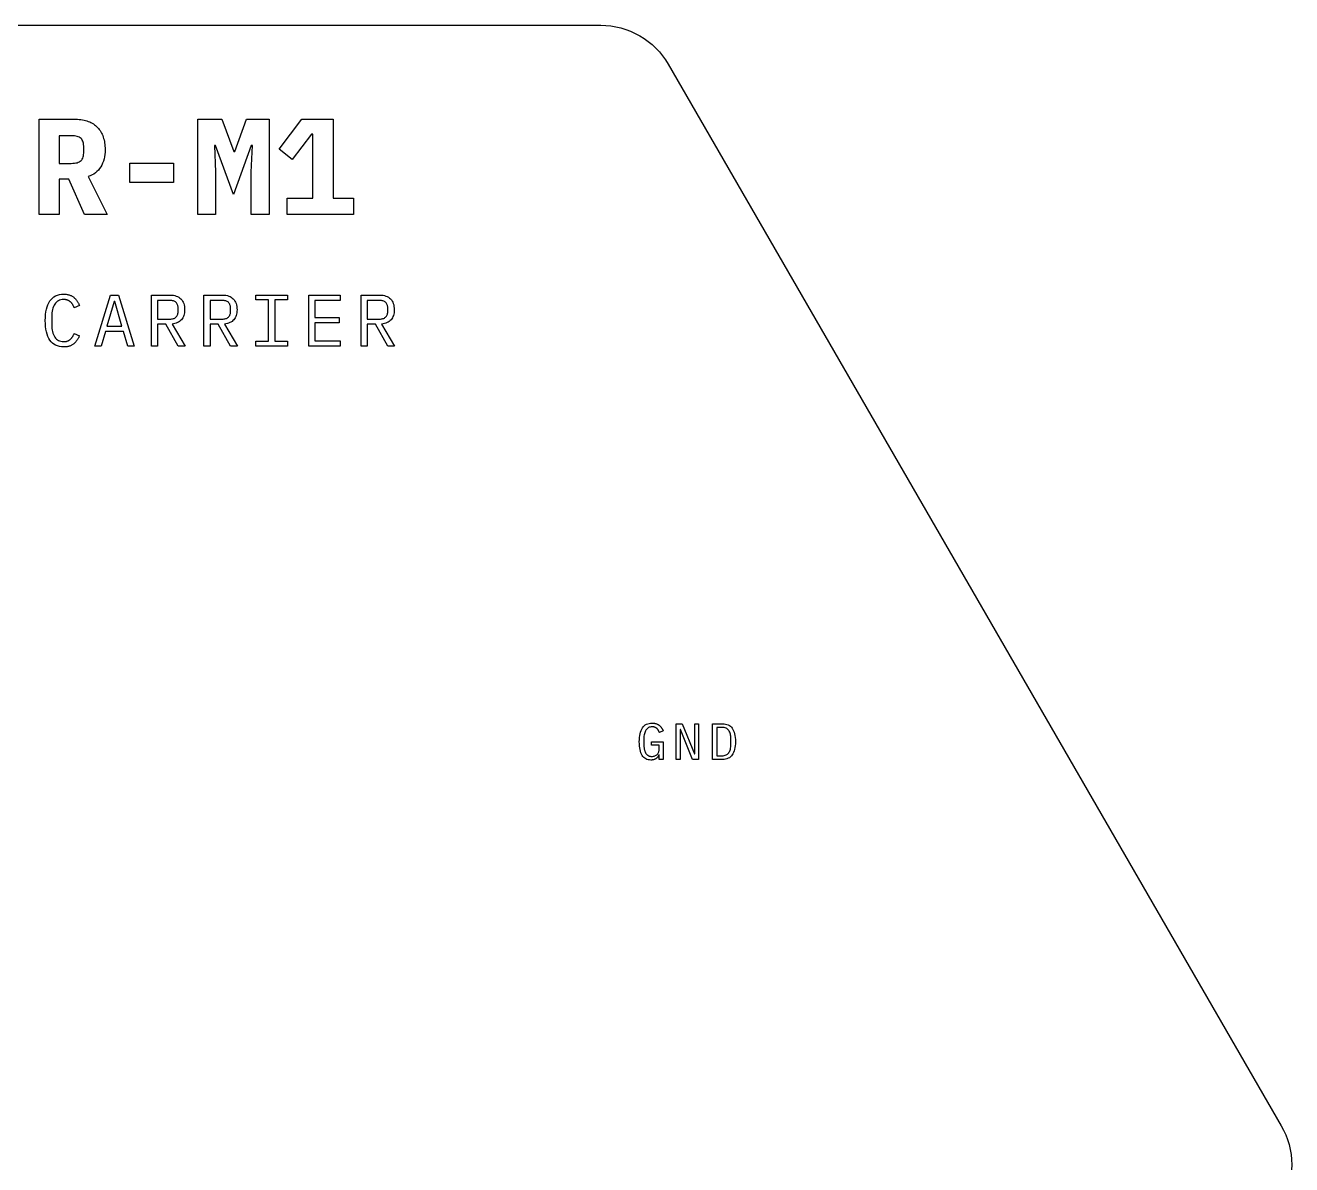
# Model space of a CAD drawing. Header units: metres. Extents: x 0 to 107, y 0 to 94.
# Drawn here: x 55 to 107, y 46.8 to 93.5 of the extents above; entities that cross this region are included whole.
import ezdxf

# ---------------------------------------------------------------- set-up
doc = ezdxf.new("R2010")
doc.units = ezdxf.units.M
doc.layers.add('ENGRAVE', color=7, linetype='Continuous')
doc.layers.add('OUTLINE', color=7, linetype='Continuous')

msp = doc.modelspace()

# ---------------------------------------------------------------- linework, layer by layer
at = {"layer": 'ENGRAVE'}
for points in [[(57.575, 89.608), (57.632, 89.587), (57.687, 89.564), (57.74, 89.539), (57.79, 89.512), (57.839, 89.482), (57.885, 89.449), (57.929, 89.415), (57.971, 89.378), (58.01, 89.338), (58.047, 89.297), (58.082, 89.253), (58.115, 89.207), (58.145, 89.159), (58.173, 89.109), (58.199, 89.057), (58.222, 89.003), (58.243, 88.946), (58.261, 88.888), (58.277, 88.828), (58.29, 88.766), (58.301, 88.703), (58.31, 88.637), (58.316, 88.57), (58.32, 88.501), (58.321, 88.431), (58.318, 88.329), (58.31, 88.231), (58.296, 88.137), (58.276, 88.046), (58.251, 87.959), (58.22, 87.876), (58.184, 87.796), (58.142, 87.72), (58.095, 87.649), (58.043, 87.584), (57.986, 87.526), (57.925, 87.473), (57.859, 87.428), (57.788, 87.388), (57.712, 87.355), (57.632, 87.328), (58.399, 85.765), (57.481, 85.765), (56.826, 87.216), (56.439, 87.216), (56.439, 85.765), (55.611, 85.765), (55.611, 89.674), (57.123, 89.674), (57.193, 89.673), (57.262, 89.669), (57.328, 89.662), (57.393, 89.652), (57.455, 89.64), (57.516, 89.625), (57.575, 89.608)], [(63.596, 88.358), (63.641, 88.358), (64.123, 89.674), (65.047, 89.674), (65.047, 85.765), (64.319, 85.765), (64.319, 87.507), (64.363, 88.599), (64.313, 88.599), (63.585, 86.589), (62.857, 88.599), (62.807, 88.599), (62.851, 87.507), (62.851, 85.765), (62.123, 85.765), (62.123, 89.674), (63.115, 89.674), (63.596, 88.358)], [(68.513, 85.765), (65.791, 85.765), (65.791, 86.443), (66.844, 86.443), (66.844, 89.064), (66.794, 89.064), (65.999, 88.022), (65.461, 88.442), (66.396, 89.674), (67.684, 89.674), (67.684, 86.443), (68.513, 86.443), (68.513, 85.765)], [(57.383, 88.042), (57.403, 88.082), (57.419, 88.126), (57.431, 88.174), (57.44, 88.227), (57.446, 88.285), (57.447, 88.347), (57.447, 88.515), (57.446, 88.577), (57.44, 88.635), (57.431, 88.688), (57.419, 88.736), (57.403, 88.78), (57.383, 88.819), (57.359, 88.854), (57.333, 88.885), (57.301, 88.911), (57.264, 88.934), (57.221, 88.953), (57.172, 88.969), (57.118, 88.981), (57.058, 88.99), (56.992, 88.995), (56.921, 88.997), (56.439, 88.997), (56.439, 87.865), (56.921, 87.865), (56.992, 87.867), (57.058, 87.872), (57.118, 87.881), (57.172, 87.893), (57.221, 87.909), (57.264, 87.928), (57.301, 87.951), (57.333, 87.977), (57.359, 88.008), (57.383, 88.042)], [(61.121, 87.871), (61.121, 87.076), (59.329, 87.076), (59.329, 87.871), (61.121, 87.871)], [(55.97, 80.763), (55.938, 80.852), (55.912, 80.949), (55.891, 81.053), (55.877, 81.165), (55.868, 81.285), (55.865, 81.412), (55.868, 81.54), (55.877, 81.659), (55.891, 81.772), (55.912, 81.876), (55.938, 81.973), (55.97, 82.061), (56.009, 82.143), (56.052, 82.216), (56.102, 82.282), (56.158, 82.338), (56.221, 82.386), (56.289, 82.426), (56.364, 82.456), (56.444, 82.478), (56.531, 82.491), (56.624, 82.495), (56.659, 82.495), (56.694, 82.493), (56.726, 82.49), (56.758, 82.486), (56.789, 82.48), (56.818, 82.473), (56.846, 82.466), (56.873, 82.456), (56.899, 82.446), (56.924, 82.435), (56.947, 82.423), (56.97, 82.411), (56.992, 82.397), (57.014, 82.383), (57.034, 82.367), (57.053, 82.351), (57.071, 82.335), (57.089, 82.317), (57.106, 82.3), (57.122, 82.281), (57.137, 82.262), (57.152, 82.243), (57.166, 82.223), (57.179, 82.203), (57.192, 82.182), (57.204, 82.162), (57.216, 82.141), (57.227, 82.12), (57.238, 82.099), (57.249, 82.078), (57.259, 82.057), (57.269, 82.036), (57.053, 81.937), (57.046, 81.955), (57.039, 81.971), (57.031, 81.988), (57.024, 82.004), (57.016, 82.021), (57.007, 82.037), (56.999, 82.052), (56.99, 82.068), (56.981, 82.083), (56.971, 82.098), (56.961, 82.112), (56.951, 82.126), (56.94, 82.139), (56.928, 82.152), (56.917, 82.164), (56.904, 82.176), (56.892, 82.187), (56.879, 82.198), (56.865, 82.208), (56.85, 82.217), (56.836, 82.226), (56.82, 82.235), (56.804, 82.242), (56.787, 82.249), (56.77, 82.256), (56.752, 82.261), (56.733, 82.266), (56.713, 82.27), (56.692, 82.273), (56.67, 82.275), (56.648, 82.276), (56.624, 82.276), (56.564, 82.273), (56.507, 82.265), (56.455, 82.25), (56.407, 82.229), (56.363, 82.203), (56.322, 82.17), (56.286, 82.132), (56.253, 82.087), (56.225, 82.038), (56.2, 81.985), (56.179, 81.928), (56.162, 81.867), (56.149, 81.802), (56.14, 81.733), (56.134, 81.66), (56.132, 81.583), (56.132, 81.241), (56.134, 81.165), (56.14, 81.092), (56.149, 81.023), (56.162, 80.958), (56.179, 80.897), (56.2, 80.84), (56.225, 80.787), (56.253, 80.737), (56.286, 80.693), (56.322, 80.655), (56.363, 80.622), (56.407, 80.596), (56.455, 80.575), (56.507, 80.56), (56.564, 80.551), (56.624, 80.548), (56.648, 80.549), (56.67, 80.55), (56.692, 80.552), (56.713, 80.555), (56.733, 80.559), (56.752, 80.564), (56.77, 80.569), (56.787, 80.575), (56.804, 80.582), (56.82, 80.59), (56.836, 80.598), (56.85, 80.607), (56.865, 80.617), (56.879, 80.627), (56.892, 80.638), (56.904, 80.649), (56.917, 80.661), (56.928, 80.673), (56.94, 80.686), (56.951, 80.699), (56.961, 80.713), (56.971, 80.727), (56.981, 80.742), (56.99, 80.757), (56.999, 80.772), (57.007, 80.788), (57.016, 80.804), (57.024, 80.82), (57.031, 80.837), (57.039, 80.853), (57.046, 80.87), (57.053, 80.887), (57.269, 80.788), (57.259, 80.767), (57.249, 80.745), (57.238, 80.724), (57.227, 80.703), (57.216, 80.682), (57.204, 80.661), (57.192, 80.641), (57.179, 80.62), (57.166, 80.6), (57.152, 80.581), (57.137, 80.562), (57.122, 80.543), (57.106, 80.525), (57.089, 80.507), (57.071, 80.49), (57.053, 80.473), (57.034, 80.457), (57.014, 80.442), (56.992, 80.428), (56.97, 80.414), (56.947, 80.401), (56.924, 80.39), (56.899, 80.379), (56.873, 80.368), (56.846, 80.359), (56.818, 80.351), (56.789, 80.345), (56.758, 80.339), (56.726, 80.335), (56.694, 80.332), (56.659, 80.33), (56.624, 80.329), (56.531, 80.334), (56.444, 80.347), (56.364, 80.369), (56.289, 80.399), (56.221, 80.438), (56.158, 80.486), (56.102, 80.543), (56.052, 80.608), (56.009, 80.682), (55.97, 80.763)], [(57.898, 80.365), (58.54, 82.459), (58.873, 82.459), (59.515, 80.365), (59.248, 80.365), (59.071, 80.962), (58.336, 80.962), (58.159, 80.365), (57.898, 80.365)], [(58.717, 82.192), (58.69, 82.192), (58.396, 81.181), (59.011, 81.181), (58.717, 82.192)], [(61.467, 82.259), (61.498, 82.213), (61.524, 82.163), (61.546, 82.11), (61.562, 82.052), (61.574, 81.991), (61.582, 81.926), (61.584, 81.856), (61.582, 81.794), (61.576, 81.735), (61.565, 81.679), (61.551, 81.627), (61.532, 81.577), (61.51, 81.531), (61.483, 81.488), (61.452, 81.448), (61.417, 81.412), (61.378, 81.38), (61.336, 81.352), (61.29, 81.328), (61.24, 81.308), (61.186, 81.291), (61.129, 81.279), (61.068, 81.271), (61.602, 80.365), (61.32, 80.365), (60.81, 81.259), (60.477, 81.259), (60.477, 80.365), (60.225, 80.365), (60.225, 82.459), (60.987, 82.459), (61.058, 82.457), (61.124, 82.449), (61.186, 82.437), (61.243, 82.42), (61.297, 82.397), (61.346, 82.37), (61.391, 82.338), (61.431, 82.3), (61.467, 82.259)], [(61.295, 81.648), (61.305, 81.678), (61.311, 81.709), (61.316, 81.743), (61.317, 81.778), (61.317, 81.934), (61.316, 81.97), (61.311, 82.004), (61.305, 82.035), (61.295, 82.064), (61.282, 82.092), (61.267, 82.117), (61.249, 82.14), (61.228, 82.161), (61.205, 82.18), (61.18, 82.196), (61.152, 82.209), (61.122, 82.22), (61.09, 82.229), (61.056, 82.235), (61.02, 82.239), (60.981, 82.24), (60.477, 82.24), (60.477, 81.472), (60.981, 81.472), (61.02, 81.474), (61.056, 81.477), (61.09, 81.484), (61.122, 81.492), (61.152, 81.503), (61.18, 81.517), (61.205, 81.533), (61.228, 81.552), (61.249, 81.573), (61.267, 81.596), (61.282, 81.621), (61.295, 81.648)], [(63.617, 82.259), (63.648, 82.213), (63.674, 82.163), (63.696, 82.11), (63.712, 82.052), (63.724, 81.991), (63.732, 81.926), (63.734, 81.856), (63.732, 81.794), (63.726, 81.735), (63.715, 81.679), (63.701, 81.627), (63.682, 81.577), (63.66, 81.531), (63.633, 81.488), (63.602, 81.448), (63.567, 81.412), (63.528, 81.38), (63.486, 81.352), (63.44, 81.328), (63.39, 81.308), (63.336, 81.291), (63.279, 81.279), (63.218, 81.271), (63.752, 80.365), (63.47, 80.365), (62.96, 81.259), (62.627, 81.259), (62.627, 80.365), (62.375, 80.365), (62.375, 82.459), (63.137, 82.459), (63.208, 82.457), (63.274, 82.449), (63.336, 82.437), (63.393, 82.42), (63.447, 82.397), (63.496, 82.37), (63.541, 82.338), (63.581, 82.3), (63.617, 82.259)], [(63.445, 81.648), (63.455, 81.678), (63.461, 81.709), (63.466, 81.743), (63.467, 81.778), (63.467, 81.934), (63.466, 81.97), (63.461, 82.004), (63.455, 82.035), (63.445, 82.064), (63.432, 82.092), (63.417, 82.117), (63.399, 82.14), (63.378, 82.161), (63.355, 82.18), (63.33, 82.196), (63.302, 82.209), (63.272, 82.22), (63.24, 82.229), (63.206, 82.235), (63.17, 82.239), (63.131, 82.24), (62.627, 82.24), (62.627, 81.472), (63.131, 81.472), (63.17, 81.474), (63.206, 81.477), (63.24, 81.484), (63.272, 81.492), (63.302, 81.503), (63.33, 81.517), (63.355, 81.533), (63.378, 81.552), (63.399, 81.573), (63.417, 81.596), (63.432, 81.621), (63.445, 81.648)], [(65.803, 80.365), (64.507, 80.365), (64.507, 80.566), (65.029, 80.566), (65.029, 82.258), (64.507, 82.258), (64.507, 82.459), (65.803, 82.459), (65.803, 82.258), (65.281, 82.258), (65.281, 80.566), (65.803, 80.566), (65.803, 80.365)], [(67.965, 80.365), (66.675, 80.365), (66.675, 82.459), (67.965, 82.459), (67.965, 82.24), (66.927, 82.24), (66.927, 81.535), (67.929, 81.535), (67.929, 81.316), (66.927, 81.316), (66.927, 80.584), (67.965, 80.584), (67.965, 80.365)], [(70.067, 82.259), (70.098, 82.213), (70.124, 82.163), (70.146, 82.11), (70.162, 82.052), (70.174, 81.991), (70.182, 81.926), (70.184, 81.856), (70.182, 81.794), (70.176, 81.735), (70.165, 81.679), (70.151, 81.627), (70.132, 81.577), (70.11, 81.531), (70.083, 81.488), (70.052, 81.448), (70.017, 81.412), (69.978, 81.38), (69.936, 81.352), (69.89, 81.328), (69.84, 81.308), (69.786, 81.291), (69.729, 81.279), (69.668, 81.271), (70.202, 80.365), (69.92, 80.365), (69.41, 81.259), (69.077, 81.259), (69.077, 80.365), (68.825, 80.365), (68.825, 82.459), (69.587, 82.459), (69.658, 82.457), (69.724, 82.449), (69.786, 82.437), (69.843, 82.42), (69.897, 82.397), (69.946, 82.37), (69.991, 82.338), (70.031, 82.3), (70.067, 82.259)], [(69.895, 81.648), (69.905, 81.678), (69.911, 81.709), (69.916, 81.743), (69.917, 81.778), (69.917, 81.934), (69.916, 81.97), (69.911, 82.004), (69.905, 82.035), (69.895, 82.064), (69.882, 82.092), (69.867, 82.117), (69.849, 82.14), (69.828, 82.161), (69.805, 82.18), (69.78, 82.196), (69.752, 82.209), (69.722, 82.22), (69.69, 82.229), (69.656, 82.235), (69.62, 82.239), (69.581, 82.24), (69.077, 82.24), (69.077, 81.472), (69.581, 81.472), (69.62, 81.474), (69.656, 81.477), (69.69, 81.484), (69.722, 81.492), (69.752, 81.503), (69.78, 81.517), (69.805, 81.533), (69.828, 81.552), (69.849, 81.573), (69.867, 81.596), (69.882, 81.621), (69.895, 81.648)], [(81.008, 63.521), (81.001, 63.511), (80.995, 63.502), (80.988, 63.492), (80.981, 63.483), (80.973, 63.474), (80.965, 63.465), (80.956, 63.457), (80.947, 63.449), (80.937, 63.441), (80.927, 63.434), (80.917, 63.427), (80.906, 63.42), (80.895, 63.414), (80.883, 63.408), (80.87, 63.402), (80.857, 63.397), (80.844, 63.392), (80.83, 63.387), (80.815, 63.383), (80.8, 63.38), (80.784, 63.378), (80.767, 63.376), (80.75, 63.374), (80.732, 63.373), (80.714, 63.373), (80.656, 63.376), (80.602, 63.385), (80.551, 63.4), (80.505, 63.421), (80.462, 63.448), (80.424, 63.482), (80.389, 63.521), (80.358, 63.566), (80.33, 63.617), (80.307, 63.673), (80.287, 63.735), (80.27, 63.801), (80.258, 63.873), (80.248, 63.95), (80.243, 64.033), (80.241, 64.12), (80.243, 64.212), (80.249, 64.298), (80.259, 64.378), (80.273, 64.453), (80.291, 64.522), (80.313, 64.585), (80.339, 64.642), (80.369, 64.694), (80.404, 64.74), (80.442, 64.779), (80.485, 64.813), (80.532, 64.84), (80.584, 64.862), (80.639, 64.877), (80.7, 64.886), (80.764, 64.889), (80.789, 64.889), (80.814, 64.887), (80.837, 64.885), (80.86, 64.882), (80.882, 64.878), (80.903, 64.874), (80.923, 64.868), (80.943, 64.862), (80.961, 64.855), (80.979, 64.847), (80.996, 64.839), (81.013, 64.83), (81.029, 64.82), (81.044, 64.81), (81.058, 64.8), (81.072, 64.788), (81.085, 64.777), (81.097, 64.764), (81.109, 64.752), (81.121, 64.739), (81.132, 64.726), (81.142, 64.712), (81.152, 64.699), (81.161, 64.684), (81.17, 64.67), (81.178, 64.655), (81.186, 64.641), (81.194, 64.626), (81.201, 64.612), (81.207, 64.597), (81.214, 64.582), (81.22, 64.568), (81.069, 64.498), (81.064, 64.51), (81.059, 64.522), (81.054, 64.534), (81.048, 64.545), (81.043, 64.557), (81.037, 64.568), (81.032, 64.579), (81.026, 64.59), (81.019, 64.6), (81.013, 64.611), (81.006, 64.621), (80.999, 64.63), (80.991, 64.64), (80.983, 64.648), (80.975, 64.657), (80.967, 64.665), (80.958, 64.673), (80.949, 64.681), (80.939, 64.688), (80.929, 64.695), (80.918, 64.701), (80.907, 64.707), (80.896, 64.712), (80.884, 64.717), (80.871, 64.721), (80.859, 64.725), (80.845, 64.728), (80.831, 64.731), (80.817, 64.733), (80.802, 64.735), (80.786, 64.735), (80.77, 64.736), (80.728, 64.734), (80.688, 64.727), (80.651, 64.717), (80.617, 64.703), (80.586, 64.684), (80.558, 64.661), (80.533, 64.634), (80.511, 64.603), (80.492, 64.569), (80.475, 64.532), (80.461, 64.492), (80.449, 64.449), (80.44, 64.404), (80.433, 64.355), (80.429, 64.304), (80.428, 64.251), (80.428, 64.024), (80.428, 63.996), (80.429, 63.969), (80.43, 63.943), (80.432, 63.918), (80.435, 63.893), (80.438, 63.868), (80.441, 63.844), (80.445, 63.821), (80.449, 63.799), (80.455, 63.777), (80.461, 63.756), (80.467, 63.736), (80.475, 63.716), (80.483, 63.698), (80.491, 63.68), (80.501, 63.663), (80.511, 63.646), (80.521, 63.631), (80.533, 63.617), (80.545, 63.603), (80.558, 63.591), (80.572, 63.579), (80.586, 63.568), (80.601, 63.559), (80.617, 63.55), (80.634, 63.543), (80.652, 63.536), (80.67, 63.531), (80.69, 63.527), (80.71, 63.524), (80.731, 63.523), (80.754, 63.522), (80.788, 63.523), (80.821, 63.527), (80.852, 63.534), (80.881, 63.543), (80.908, 63.556), (80.932, 63.57), (80.955, 63.588), (80.976, 63.608), (80.995, 63.63), (81.011, 63.654), (81.025, 63.68), (81.036, 63.707), (81.045, 63.735), (81.051, 63.766), (81.055, 63.797), (81.056, 63.831), (81.056, 63.982), (80.747, 63.982), (80.747, 64.123), (81.22, 64.123), (81.22, 63.398), (81.056, 63.398), (81.056, 63.593), (81.046, 63.593), (81.041, 63.583), (81.036, 63.572), (81.03, 63.562), (81.025, 63.552), (81.019, 63.542), (81.014, 63.532), (81.008, 63.521)], [(82.676, 64.864), (82.676, 63.398), (82.426, 63.398), (81.926, 64.633), (81.911, 64.633), (81.911, 63.398), (81.752, 63.398), (81.752, 64.864), (82.002, 64.864), (82.501, 63.629), (82.516, 63.629), (82.516, 64.864), (82.676, 64.864)], [(84.085, 64.63), (84.112, 64.576), (84.134, 64.515), (84.153, 64.45), (84.167, 64.378), (84.178, 64.301), (84.184, 64.219), (84.186, 64.131), (84.184, 64.043), (84.178, 63.96), (84.167, 63.884), (84.153, 63.812), (84.134, 63.747), (84.112, 63.686), (84.085, 63.632), (84.054, 63.583), (84.019, 63.54), (83.979, 63.502), (83.935, 63.47), (83.887, 63.444), (83.835, 63.424), (83.778, 63.41), (83.718, 63.401), (83.653, 63.398), (83.243, 63.398), (83.243, 64.864), (83.653, 64.864), (83.718, 64.861), (83.778, 64.852), (83.835, 64.838), (83.887, 64.818), (83.935, 64.792), (83.979, 64.76), (84.019, 64.722), (84.054, 64.679), (84.085, 64.63)], [(83.949, 63.74), (83.964, 63.779), (83.977, 63.82), (83.987, 63.865), (83.994, 63.913), (83.998, 63.963), (83.999, 64.018), (83.999, 64.244), (83.998, 64.298), (83.994, 64.349), (83.987, 64.397), (83.977, 64.442), (83.964, 64.483), (83.949, 64.522), (83.931, 64.557), (83.91, 64.589), (83.886, 64.617), (83.86, 64.642), (83.831, 64.663), (83.799, 64.68), (83.764, 64.693), (83.727, 64.703), (83.687, 64.709), (83.644, 64.711), (83.42, 64.711), (83.42, 63.551), (83.644, 63.551), (83.687, 63.553), (83.727, 63.559), (83.764, 63.568), (83.799, 63.582), (83.831, 63.599), (83.86, 63.62), (83.886, 63.645), (83.91, 63.673), (83.931, 63.705), (83.949, 63.74)]]:
    msp.add_lwpolyline(points, close=True, dxfattribs=at)
at = {"layer": 'OUTLINE'}
msp.add_lwpolyline([(28.352, 93.531), (78.657, 93.531), (78.867, 93.524), (79.075, 93.503), (79.282, 93.469), (79.486, 93.422), (79.686, 93.361), (79.882, 93.287), (80.073, 93.201), (80.257, 93.102), (80.435, 92.991), (80.605, 92.869), (80.767, 92.737), (80.92, 92.593), (81.063, 92.441), (81.196, 92.279), (81.318, 92.109), (81.429, 91.931), (106.581, 48.365), (106.581, 48.365), (106.68, 48.181), (106.766, 47.99), (106.84, 47.794), (106.901, 47.594), (106.948, 47.39), (106.983, 47.183), (107.003, 46.975), (107.01, 46.765), (107.003, 46.556)], dxfattribs=at)

doc.saveas('drawing.dxf')
